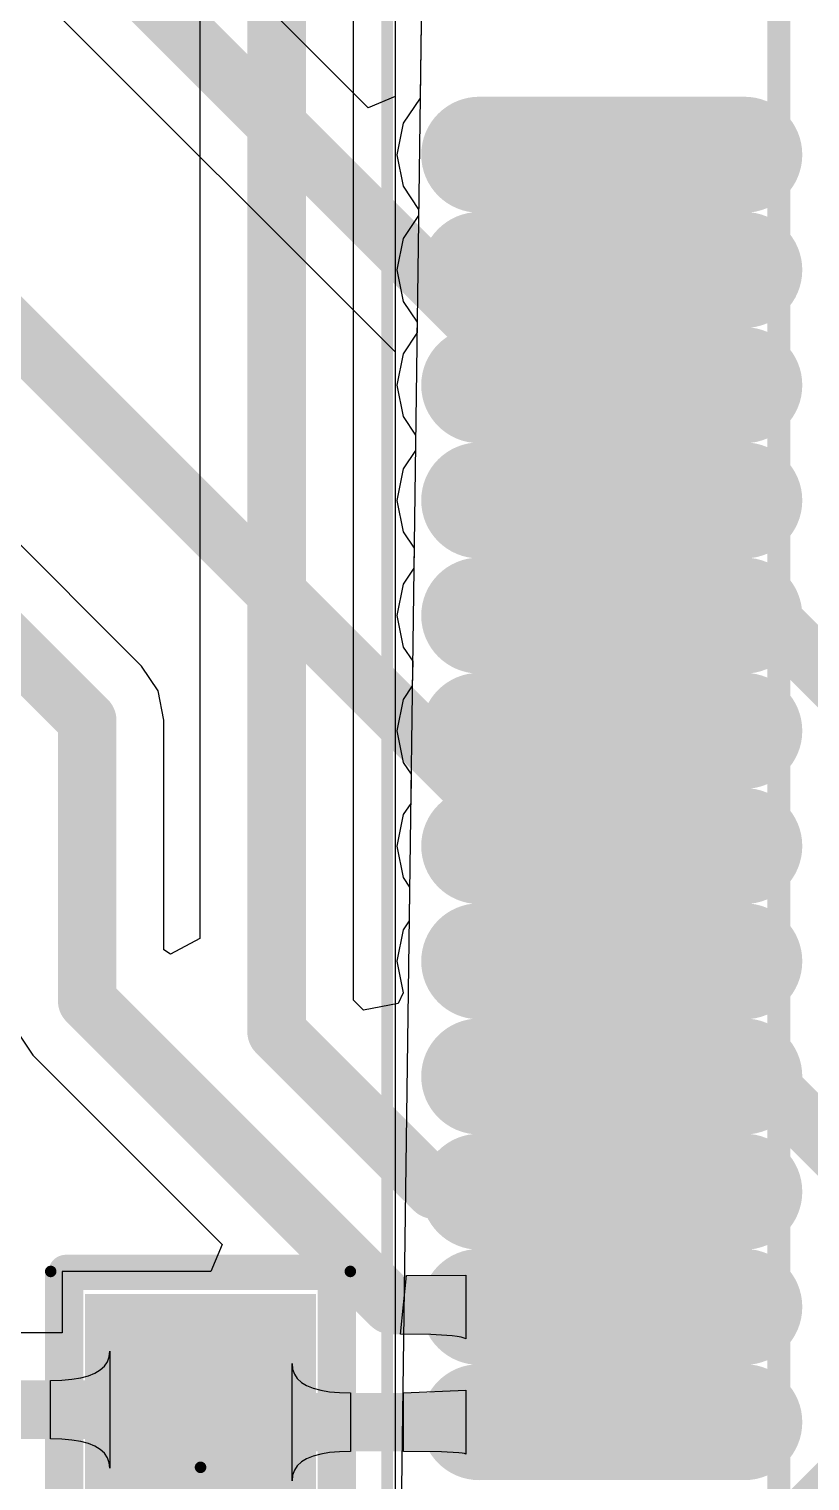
# Model space of a CAD drawing. Header units: inches. Extents: x 1.37 to 4.6, y 1.74 to 5.29.
# Drawn here: x 2.0974 to 2.2308, y 4.4386 to 4.6866 of the extents above; entities that cross this region are included whole.
import ezdxf

# ---------------------------------------------------------------- set-up
doc = ezdxf.new("R2010")
doc.units = ezdxf.units.IN
doc.header["$MEASUREMENT"] = 0
for name, color, linetype in [('BottomLayer', 5, 'Continuous'), ('Mechanical13', 56, 'Continuous'), ('Mechanical15', 56, 'Continuous'), ('TopLayer', 1, 'Continuous'), ('TopOverlay', 2, 'Continuous'), ('TopPaste', 8, 'Continuous'), ('TopSolder', 216, 'Continuous')]:
    doc.layers.add(name, color=color, linetype=linetype)

# ---------------------------------------------------------------- blocks, each defined once
blk = doc.blocks.new('STM32F103C8T6_27')
at = {"layer": 'TopLayer'}
h = blk.add_hatch(color=1, dxfattribs=at)
edge = h.paths.add_edge_path()
edge.add_arc((0.18898, 0.10827), 0.00591, 270, 450)
edge.add_line((0.18898, 0.11417), (0.1437, 0.11417))
edge.add_arc((0.1437, 0.10827), 0.00591, 90, 270)
edge.add_line((0.1437, 0.10236), (0.18898, 0.10236))
h = blk.add_hatch(color=1, dxfattribs=at)
edge = h.paths.add_edge_path()
edge.add_arc((0.18898, 0.08858), 0.00591, 270, 450)
edge.add_line((0.18898, 0.09449), (0.1437, 0.09449))
edge.add_arc((0.1437, 0.08858), 0.00591, 90, 270)
edge.add_line((0.1437, 0.08268), (0.18898, 0.08268))
h = blk.add_hatch(color=1, dxfattribs=at)
edge = h.paths.add_edge_path()
edge.add_arc((0.18898, 0.0689), 0.00591, 270, 450)
edge.add_line((0.18898, 0.0748), (0.1437, 0.0748))
edge.add_arc((0.1437, 0.0689), 0.00591, 90, 270)
edge.add_line((0.1437, 0.06299), (0.18898, 0.06299))
h = blk.add_hatch(color=1, dxfattribs=at)
edge = h.paths.add_edge_path()
edge.add_arc((0.18898, 0.04921), 0.00591, 270, 450)
edge.add_line((0.18898, 0.05512), (0.1437, 0.05512))
edge.add_arc((0.1437, 0.04921), 0.00591, 90, 270)
edge.add_line((0.1437, 0.04331), (0.18898, 0.04331))
h = blk.add_hatch(color=1, dxfattribs=at)
edge = h.paths.add_edge_path()
edge.add_arc((0.18898, 0.02953), 0.00591, 270, 450)
edge.add_line((0.18898, 0.03543), (0.1437, 0.03543))
edge.add_arc((0.1437, 0.02953), 0.00591, 90, 270)
edge.add_line((0.1437, 0.02362), (0.18898, 0.02362))
h = blk.add_hatch(color=1, dxfattribs=at)
edge = h.paths.add_edge_path()
edge.add_arc((0.18898, 0.00984), 0.00591, 270, 450)
edge.add_line((0.18898, 0.01575), (0.1437, 0.01575))
edge.add_arc((0.1437, 0.00984), 0.00591, 90, 270)
edge.add_line((0.1437, 0.00394), (0.18898, 0.00394))
h = blk.add_hatch(color=1, dxfattribs=at)
edge = h.paths.add_edge_path()
edge.add_arc((0.18898, -0.00984), 0.00591, 270, 450)
edge.add_line((0.18898, -0.00394), (0.1437, -0.00394))
edge.add_arc((0.1437, -0.00984), 0.00591, 90, 270)
edge.add_line((0.1437, -0.01575), (0.18898, -0.01575))
h = blk.add_hatch(color=1, dxfattribs=at)
edge = h.paths.add_edge_path()
edge.add_arc((0.18898, -0.02953), 0.00591, 270, 450)
edge.add_line((0.18898, -0.02362), (0.1437, -0.02362))
edge.add_arc((0.1437, -0.02953), 0.00591, 90, 270)
edge.add_line((0.1437, -0.03543), (0.18898, -0.03543))
h = blk.add_hatch(color=1, dxfattribs=at)
edge = h.paths.add_edge_path()
edge.add_arc((0.18898, -0.04921), 0.00591, 270, 450)
edge.add_line((0.18898, -0.04331), (0.1437, -0.04331))
edge.add_arc((0.1437, -0.04921), 0.00591, 90, 270)
edge.add_line((0.1437, -0.05512), (0.18898, -0.05512))
h = blk.add_hatch(color=1, dxfattribs=at)
edge = h.paths.add_edge_path()
edge.add_arc((0.18898, -0.0689), 0.00591, 270, 450)
edge.add_line((0.18898, -0.06299), (0.1437, -0.06299))
edge.add_arc((0.1437, -0.0689), 0.00591, 90, 270)
edge.add_line((0.1437, -0.0748), (0.18898, -0.0748))
h = blk.add_hatch(color=1, dxfattribs=at)
edge = h.paths.add_edge_path()
edge.add_arc((0.18898, -0.08858), 0.00591, 270, 450)
edge.add_line((0.18898, -0.08268), (0.1437, -0.08268))
edge.add_arc((0.1437, -0.08858), 0.00591, 90, 270)
edge.add_line((0.1437, -0.09449), (0.18898, -0.09449))
h = blk.add_hatch(color=1, dxfattribs=at)
edge = h.paths.add_edge_path()
edge.add_arc((0.18898, -0.10827), 0.00591, 270, 450)
edge.add_line((0.18898, -0.10236), (0.1437, -0.10236))
edge.add_arc((0.1437, -0.10827), 0.00591, 90, 270)
edge.add_line((0.1437, -0.11417), (0.18898, -0.11417))
at = {"layer": 'TopPaste'}
h = blk.add_hatch(color=8, dxfattribs=at)
edge = h.paths.add_edge_path()
edge.add_arc((0.18898, 0.10827), 0.00591, 270, 450)
edge.add_line((0.18898, 0.11417), (0.1437, 0.11417))
edge.add_arc((0.1437, 0.10827), 0.00591, 90, 270)
edge.add_line((0.1437, 0.10236), (0.18898, 0.10236))
h = blk.add_hatch(color=8, dxfattribs=at)
edge = h.paths.add_edge_path()
edge.add_arc((0.18898, 0.08858), 0.00591, 270, 450)
edge.add_line((0.18898, 0.09449), (0.1437, 0.09449))
edge.add_arc((0.1437, 0.08858), 0.00591, 90, 270)
edge.add_line((0.1437, 0.08268), (0.18898, 0.08268))
h = blk.add_hatch(color=8, dxfattribs=at)
edge = h.paths.add_edge_path()
edge.add_arc((0.18898, 0.0689), 0.00591, 270, 450)
edge.add_line((0.18898, 0.0748), (0.1437, 0.0748))
edge.add_arc((0.1437, 0.0689), 0.00591, 90, 270)
edge.add_line((0.1437, 0.06299), (0.18898, 0.06299))
h = blk.add_hatch(color=8, dxfattribs=at)
edge = h.paths.add_edge_path()
edge.add_arc((0.18898, 0.04921), 0.00591, 270, 450)
edge.add_line((0.18898, 0.05512), (0.1437, 0.05512))
edge.add_arc((0.1437, 0.04921), 0.00591, 90, 270)
edge.add_line((0.1437, 0.04331), (0.18898, 0.04331))
h = blk.add_hatch(color=8, dxfattribs=at)
edge = h.paths.add_edge_path()
edge.add_arc((0.18898, 0.02953), 0.00591, 270, 450)
edge.add_line((0.18898, 0.03543), (0.1437, 0.03543))
edge.add_arc((0.1437, 0.02953), 0.00591, 90, 270)
edge.add_line((0.1437, 0.02362), (0.18898, 0.02362))
h = blk.add_hatch(color=8, dxfattribs=at)
edge = h.paths.add_edge_path()
edge.add_arc((0.18898, 0.00984), 0.00591, 270, 450)
edge.add_line((0.18898, 0.01575), (0.1437, 0.01575))
edge.add_arc((0.1437, 0.00984), 0.00591, 90, 270)
edge.add_line((0.1437, 0.00394), (0.18898, 0.00394))
h = blk.add_hatch(color=8, dxfattribs=at)
edge = h.paths.add_edge_path()
edge.add_arc((0.18898, -0.00984), 0.00591, 270, 450)
edge.add_line((0.18898, -0.00394), (0.1437, -0.00394))
edge.add_arc((0.1437, -0.00984), 0.00591, 90, 270)
edge.add_line((0.1437, -0.01575), (0.18898, -0.01575))
h = blk.add_hatch(color=8, dxfattribs=at)
edge = h.paths.add_edge_path()
edge.add_arc((0.18898, -0.02953), 0.00591, 270, 450)
edge.add_line((0.18898, -0.02362), (0.1437, -0.02362))
edge.add_arc((0.1437, -0.02953), 0.00591, 90, 270)
edge.add_line((0.1437, -0.03543), (0.18898, -0.03543))
h = blk.add_hatch(color=8, dxfattribs=at)
edge = h.paths.add_edge_path()
edge.add_arc((0.18898, -0.04921), 0.00591, 270, 450)
edge.add_line((0.18898, -0.04331), (0.1437, -0.04331))
edge.add_arc((0.1437, -0.04921), 0.00591, 90, 270)
edge.add_line((0.1437, -0.05512), (0.18898, -0.05512))
h = blk.add_hatch(color=8, dxfattribs=at)
edge = h.paths.add_edge_path()
edge.add_arc((0.18898, -0.0689), 0.00591, 270, 450)
edge.add_line((0.18898, -0.06299), (0.1437, -0.06299))
edge.add_arc((0.1437, -0.0689), 0.00591, 90, 270)
edge.add_line((0.1437, -0.0748), (0.18898, -0.0748))
h = blk.add_hatch(color=8, dxfattribs=at)
edge = h.paths.add_edge_path()
edge.add_arc((0.18898, -0.08858), 0.00591, 270, 450)
edge.add_line((0.18898, -0.08268), (0.1437, -0.08268))
edge.add_arc((0.1437, -0.08858), 0.00591, 90, 270)
edge.add_line((0.1437, -0.09449), (0.18898, -0.09449))
h = blk.add_hatch(color=8, dxfattribs=at)
edge = h.paths.add_edge_path()
edge.add_arc((0.18898, -0.10827), 0.00591, 270, 450)
edge.add_line((0.18898, -0.10236), (0.1437, -0.10236))
edge.add_arc((0.1437, -0.10827), 0.00591, 90, 270)
edge.add_line((0.1437, -0.11417), (0.18898, -0.11417))
at = {"layer": 'TopSolder'}
h = blk.add_hatch(color=216, dxfattribs=at)
edge = h.paths.add_edge_path()
edge.add_arc((0.18898, 0.10827), 0.00991, 270, 450)
edge.add_line((0.18898, 0.11817), (0.1437, 0.11817))
edge.add_arc((0.1437, 0.10827), 0.00991, 90, 270)
edge.add_line((0.1437, 0.09836), (0.18898, 0.09836))
h = blk.add_hatch(color=216, dxfattribs=at)
edge = h.paths.add_edge_path()
edge.add_arc((0.18898, 0.08858), 0.00991, 270, 450)
edge.add_line((0.18898, 0.09849), (0.1437, 0.09849))
edge.add_arc((0.1437, 0.08858), 0.00991, 90, 270)
edge.add_line((0.1437, 0.07868), (0.18898, 0.07868))
h = blk.add_hatch(color=216, dxfattribs=at)
edge = h.paths.add_edge_path()
edge.add_arc((0.18898, 0.0689), 0.00991, 270, 450)
edge.add_line((0.18898, 0.0788), (0.1437, 0.0788))
edge.add_arc((0.1437, 0.0689), 0.00991, 90, 270)
edge.add_line((0.1437, 0.05899), (0.18898, 0.05899))
h = blk.add_hatch(color=216, dxfattribs=at)
edge = h.paths.add_edge_path()
edge.add_arc((0.18898, 0.04921), 0.00991, 270, 450)
edge.add_line((0.18898, 0.05912), (0.1437, 0.05912))
edge.add_arc((0.1437, 0.04921), 0.00991, 90, 270)
edge.add_line((0.1437, 0.03931), (0.18898, 0.03931))
h = blk.add_hatch(color=216, dxfattribs=at)
edge = h.paths.add_edge_path()
edge.add_arc((0.18898, 0.02953), 0.00991, 270, 450)
edge.add_line((0.18898, 0.03943), (0.1437, 0.03943))
edge.add_arc((0.1437, 0.02953), 0.00991, 90, 270)
edge.add_line((0.1437, 0.01962), (0.18898, 0.01962))
h = blk.add_hatch(color=216, dxfattribs=at)
edge = h.paths.add_edge_path()
edge.add_arc((0.18898, 0.00984), 0.00991, 270, 450)
edge.add_line((0.18898, 0.01975), (0.1437, 0.01975))
edge.add_arc((0.1437, 0.00984), 0.00991, 90, 270)
edge.add_line((0.1437, -0.00006), (0.18898, -0.00006))
h = blk.add_hatch(color=216, dxfattribs=at)
edge = h.paths.add_edge_path()
edge.add_arc((0.18898, -0.00984), 0.00991, 270, 450)
edge.add_line((0.18898, 0.00006), (0.1437, 0.00006))
edge.add_arc((0.1437, -0.00984), 0.00991, 90, 270)
edge.add_line((0.1437, -0.01975), (0.18898, -0.01975))
h = blk.add_hatch(color=216, dxfattribs=at)
edge = h.paths.add_edge_path()
edge.add_arc((0.18898, -0.02953), 0.00991, 270, 450)
edge.add_line((0.18898, -0.01962), (0.1437, -0.01962))
edge.add_arc((0.1437, -0.02953), 0.00991, 90, 270)
edge.add_line((0.1437, -0.03943), (0.18898, -0.03943))
h = blk.add_hatch(color=216, dxfattribs=at)
edge = h.paths.add_edge_path()
edge.add_arc((0.18898, -0.04921), 0.00991, 270, 450)
edge.add_line((0.18898, -0.03931), (0.1437, -0.03931))
edge.add_arc((0.1437, -0.04921), 0.00991, 90, 270)
edge.add_line((0.1437, -0.05912), (0.18898, -0.05912))
h = blk.add_hatch(color=216, dxfattribs=at)
edge = h.paths.add_edge_path()
edge.add_arc((0.18898, -0.0689), 0.00991, 270, 450)
edge.add_line((0.18898, -0.05899), (0.1437, -0.05899))
edge.add_arc((0.1437, -0.0689), 0.00991, 90, 270)
edge.add_line((0.1437, -0.0788), (0.18898, -0.0788))
h = blk.add_hatch(color=216, dxfattribs=at)
edge = h.paths.add_edge_path()
edge.add_arc((0.18898, -0.08858), 0.00991, 270, 450)
edge.add_line((0.18898, -0.07868), (0.1437, -0.07868))
edge.add_arc((0.1437, -0.08858), 0.00991, 90, 270)
edge.add_line((0.1437, -0.09849), (0.18898, -0.09849))
h = blk.add_hatch(color=216, dxfattribs=at)
edge = h.paths.add_edge_path()
edge.add_arc((0.18898, -0.10827), 0.00991, 270, 450)
edge.add_line((0.18898, -0.09836), (0.1437, -0.09836))
edge.add_arc((0.1437, -0.10827), 0.00991, 90, 270)
edge.add_line((0.1437, -0.11817), (0.18898, -0.11817))
at = {"layer": 'Mechanical13', "const_width": 0.00394}
blk.add_lwpolyline([(0.1378, 0.1378), (0.1378, -0.1378)], dxfattribs=at)
at = {"layer": 'Mechanical15', "const_width": 0.00197}
blk.add_lwpolyline([(0.20472, 0.20472), (0.20472, -0.20472)], dxfattribs=at)
blk = doc.blocks.new('CAP_0603_177')
at = {"layer": 'TopLayer'}
for points in [[(-0.04728, 0.01875), (-0.01578, 0.01875), (-0.01578, -0.01275), (-0.04728, -0.01275)], [(0.01178, 0.01875), (0.04328, 0.01875), (0.04328, -0.01275), (0.01178, -0.01275)]]:
    blk.add_hatch(color=1, dxfattribs=at).paths.add_polyline_path(points)
at = {"layer": 'TopPaste'}
for points in [[(-0.04728, 0.01875), (-0.01578, 0.01875), (-0.01578, -0.01275), (-0.04728, -0.01275)], [(0.01178, 0.01875), (0.04328, 0.01875), (0.04328, -0.01275), (0.01178, -0.01275)]]:
    blk.add_hatch(color=8, dxfattribs=at).paths.add_polyline_path(points)
at = {"layer": 'TopSolder'}
for points in [[(-0.05128, 0.02275), (-0.01178, 0.02275), (-0.01178, -0.01675), (-0.05128, -0.01675)], [(0.00778, 0.02275), (0.04728, 0.02275), (0.04728, -0.01675), (0.00778, -0.01675)]]:
    blk.add_hatch(color=216, dxfattribs=at).paths.add_polyline_path(points)
at = {"layer": 'Mechanical13', "const_width": 0.00394}
for points in [[(-0.0335, 0.01875), (0.0295, 0.01875)], [(-0.0335, 0.01875), (-0.0335, -0.01275)], [(0.0295, 0.01875), (0.0295, -0.01275)], [(-0.0335, -0.01275), (0.0295, -0.01275)]]:
    blk.add_lwpolyline(points, dxfattribs=at)
at = {"layer": 'Mechanical13', "const_width": 0.00197}
for points in [[(-0.03448, 0.01875, 1), (-0.03251, 0.01875, 1)], [(-0.03448, 0.01875, 1), (-0.03251, 0.01875, 1)], [(0.02851, 0.01875, 1), (0.03048, 0.01875, 1)], [(0.02851, 0.01875, 1), (0.03048, 0.01875, 1)], [(-0.03448, -0.01275, 1), (-0.03251, -0.01275, 1)], [(-0.03448, -0.01275, 1), (-0.03251, -0.01275, 1)], [(0.02851, -0.01275, 1), (0.03048, -0.01275, 1)], [(0.02851, -0.01275, 1), (0.03048, -0.01275, 1)]]:
    blk.add_lwpolyline(points, format="xyb", close=True, dxfattribs=at)
at = {"layer": 'Mechanical15', "const_width": 0.00197}
for points in [[(-0.05515, 0.02859), (0.05115, 0.02859)], [(-0.05515, 0.02859), (-0.05515, -0.02259)], [(0.05115, 0.02859), (0.05115, -0.02259)], [(-0.002, 0.02269), (-0.002, -0.01668)], [(-0.02168, 0.003), (0.01768, 0.003)], [(-0.05515, -0.02259), (0.05115, -0.02259)]]:
    blk.add_lwpolyline(points, dxfattribs=at)
at = {"layer": 'Mechanical15', "const_width": 0.000984}
for points in [[(-0.05564, 0.02859, 1), (-0.05466, 0.02859, 1)], [(-0.05564, 0.02859, 1), (-0.05466, 0.02859, 1)], [(0.05066, 0.02859, 1), (0.05164, 0.02859, 1)], [(0.05066, 0.02859, 1), (0.05164, 0.02859, 1)], [(-0.00249, 0.02269, 1), (-0.00151, 0.02269, 1)], [(-0.02218, 0.003, 1), (-0.02119, 0.003, 1)], [(0.01719, 0.003, 1), (0.01818, 0.003, 1)], [(-0.00249, -0.01668, 1), (-0.00151, -0.01668, 1)], [(-0.05564, -0.02259, 1), (-0.05466, -0.02259, 1)], [(-0.05564, -0.02259, 1), (-0.05466, -0.02259, 1)], [(0.05066, -0.02259, 1), (0.05164, -0.02259, 1)], [(0.05066, -0.02259, 1), (0.05164, -0.02259, 1)]]:
    blk.add_lwpolyline(points, format="xyb", close=True, dxfattribs=at)
at = {"layer": 'TopOverlay', "const_width": 0.006}
for points in [[(-0.05492, 0.026), (-0.048, 0.026)], [(-0.05492, 0.026), (-0.05492, -0.02)], [(-0.048, 0.026), (0.051, 0.026)], [(0.051, 0.026), (0.051, -0.02)], [(-0.05492, -0.02), (0.051, -0.02)]]:
    blk.add_lwpolyline(points, dxfattribs=at)
at = {"layer": 'TopOverlay', "const_width": 0.003}
for points in [[(-0.05642, 0.026, 1), (-0.05342, 0.026, 1)], [(-0.05642, 0.026, 1), (-0.05342, 0.026, 1)], [(-0.0495, 0.026, 1), (-0.0465, 0.026, 1)], [(-0.0495, 0.026, 1), (-0.0465, 0.026, 1)], [(0.0495, 0.026, 1), (0.0525, 0.026, 1)], [(0.0495, 0.026, 1), (0.0525, 0.026, 1)], [(-0.05642, -0.02, 1), (-0.05342, -0.02, 1)], [(-0.05642, -0.02, 1), (-0.05342, -0.02, 1)], [(0.0495, -0.02, 1), (0.0525, -0.02, 1)], [(0.0495, -0.02, 1), (0.0525, -0.02, 1)]]:
    blk.add_lwpolyline(points, format="xyb", close=True, dxfattribs=at)

msp = doc.modelspace()

# ---------------------------------------------------------------- linework, layer by layer
at = {"layer": 'BottomLayer'}
for p, q in [((2.16, 4.755), (2.16, 4.355)), ((2.16, 4.755), (2.16, 4.6751)), ((2.15538, 4.67318), (2.0869, 4.74167)), ((2.07597, 4.71547), (2.16, 4.63144)), ((2.16, 4.6751), (2.15538, 4.67318)), ((2.16, 4.63144), (2.16, 4.355))]:
    msp.add_line(p, q, dxfattribs=at)
at = {"layer": 'BottomLayer', "const_width": 0.01}
for points in [[(2.07762, 4.73238), (2.31, 4.5)], [(2.0918, 4.6382), (2.28125, 4.44875)]]:
    msp.add_lwpolyline(points, dxfattribs=at)
at = {"layer": 'TopLayer'}
for p, q in [((2.16532, 4.75442), (2.16, 4.355)), ((2.16532, 4.75442), (2.16426, 4.67483)), ((2.15287, 4.52069), (2.15287, 4.7132)), ((2.12662, 4.70777), (2.12662, 4.53122)), ((2.16426, 4.67483), (2.16137, 4.67051)), ((2.16137, 4.67051), (2.1603, 4.66513)), ((2.1603, 4.66513), (2.16137, 4.65976)), ((2.16137, 4.65976), (2.164, 4.65581)), ((2.16399, 4.65475), (2.16137, 4.65082)), ((2.164, 4.65581), (2.16399, 4.65475)), ((2.16137, 4.65082), (2.1603, 4.64545)), ((2.1603, 4.64545), (2.16137, 4.64007)), ((2.16137, 4.64007), (2.16375, 4.63651)), ((2.16375, 4.63651), (2.16372, 4.63466)), ((2.16372, 4.63466), (2.16137, 4.63114)), ((2.16137, 4.63114), (2.1603, 4.62576)), ((2.1603, 4.62576), (2.16137, 4.62039)), ((2.16137, 4.62039), (2.16349, 4.61721)), ((2.16349, 4.61721), (2.16346, 4.61458)), ((2.16346, 4.61458), (2.16137, 4.61145)), ((2.11666, 4.57779), (2.08163, 4.61282)), ((2.16137, 4.61145), (2.1603, 4.60608)), ((2.1603, 4.60608), (2.16137, 4.6007)), ((2.16137, 4.6007), (2.16323, 4.59791)), ((2.16323, 4.59791), (2.16319, 4.59449)), ((2.16319, 4.59449), (2.16137, 4.59177)), ((2.16137, 4.59177), (2.1603, 4.58639)), ((2.1603, 4.58639), (2.16137, 4.58102)), ((2.16137, 4.58102), (2.16298, 4.57861)), ((2.1195, 4.57353), (2.11666, 4.57779)), ((2.16298, 4.57861), (2.16292, 4.57441)), ((2.16292, 4.57441), (2.16137, 4.57208)), ((2.1205, 4.56851), (2.1195, 4.57353)), ((2.16137, 4.57208), (2.1603, 4.56671)), ((2.1205, 4.52931), (2.1205, 4.56851)), ((2.1603, 4.56671), (2.16137, 4.56133)), ((2.16137, 4.56133), (2.16272, 4.55931)), ((2.16272, 4.55931), (2.16265, 4.55432)), ((2.16137, 4.5524), (2.1603, 4.54702)), ((2.16265, 4.55432), (2.16137, 4.5524)), ((2.1603, 4.54702), (2.16137, 4.54165)), ((2.16137, 4.54165), (2.16246, 4.54001)), ((2.16246, 4.54001), (2.16239, 4.53424)), ((2.16137, 4.53271), (2.1603, 4.52734)), ((2.16239, 4.53424), (2.16137, 4.53271)), ((2.12662, 4.53122), (2.12162, 4.52856)), ((2.12162, 4.52856), (2.1205, 4.52931)), ((2.1603, 4.52734), (2.16137, 4.52196)), ((2.15458, 4.51898), (2.15287, 4.52069)), ((2.1605, 4.52013), (2.15458, 4.51898)), ((2.16137, 4.52196), (2.1605, 4.52013)), ((2.09525, 4.51555), (2.09809, 4.51129)), ((2.09809, 4.51129), (2.13041, 4.47897)), ((2.13041, 4.47897), (2.1285, 4.47435)), ((2.1285, 4.47435), (2.10312, 4.47435)), ((2.10312, 4.47435), (2.10312, 4.46386)), ((2.1609, 4.46363), (2.16194, 4.47363)), ((2.16194, 4.47363), (2.17209, 4.47373)), ((2.17209, 4.47373), (2.17209, 4.46283)), ((2.10312, 4.46386), (2.09186, 4.46386)), ((2.16611, 4.46356), (2.1609, 4.46363)), ((2.16973, 4.46334), (2.16611, 4.46356)), ((2.17058, 4.46324), (2.16973, 4.46334)), ((2.17126, 4.46312), (2.17058, 4.46324)), ((2.17177, 4.46298), (2.17126, 4.46312)), ((2.17209, 4.46283), (2.17177, 4.46298)), ((2.11113, 4.45978), (2.11123, 4.46073)), ((2.11123, 4.46073), (2.11123, 4.44073)), ((2.10962, 4.45753), (2.11032, 4.45818)), ((2.11032, 4.45818), (2.11083, 4.45893)), ((2.11083, 4.45893), (2.11113, 4.45978)), ((2.14237, 4.4386), (2.14237, 4.4586)), ((2.14237, 4.4586), (2.14247, 4.45765)), ((2.14247, 4.45765), (2.14277, 4.4568)), ((2.10111, 4.45573), (2.10304, 4.45578)), ((2.10111, 4.44573), (2.10111, 4.45573)), ((2.10304, 4.45578), (2.10476, 4.45593)), ((2.10476, 4.45593), (2.10628, 4.45618)), ((2.10628, 4.45618), (2.10759, 4.45653)), ((2.10759, 4.45653), (2.1087, 4.45698)), ((2.1087, 4.45698), (2.10962, 4.45753)), ((2.14277, 4.4568), (2.14327, 4.45605)), ((2.14327, 4.45605), (2.14397, 4.4554)), ((2.14397, 4.4554), (2.14487, 4.45485)), ((2.14487, 4.45485), (2.14597, 4.4544)), ((2.14597, 4.4544), (2.14727, 4.45405)), ((2.14727, 4.45405), (2.14877, 4.4538)), ((2.14877, 4.4538), (2.15047, 4.45365)), ((2.15047, 4.45365), (2.15237, 4.4536)), ((2.15237, 4.4536), (2.15237, 4.4436)), ((2.16142, 4.4536), (2.17209, 4.45405)), ((2.16142, 4.4436), (2.16142, 4.4536)), ((2.17209, 4.45405), (2.17209, 4.44315)), ((2.10304, 4.44568), (2.10111, 4.44573)), ((2.10476, 4.44553), (2.10304, 4.44568)), ((2.10628, 4.44528), (2.10476, 4.44553)), ((2.10759, 4.44493), (2.10628, 4.44528)), ((2.1087, 4.44448), (2.10759, 4.44493)), ((2.10962, 4.44393), (2.1087, 4.44448)), ((2.11032, 4.44328), (2.10962, 4.44393)), ((2.11083, 4.44253), (2.11032, 4.44328)), ((2.14597, 4.4428), (2.14487, 4.44235)), ((2.14727, 4.44315), (2.14597, 4.4428)), ((2.14877, 4.4434), (2.14727, 4.44315)), ((2.15047, 4.44355), (2.14877, 4.4434)), ((2.15237, 4.4436), (2.15047, 4.44355)), ((2.16793, 4.44353), (2.16142, 4.4436)), ((2.17085, 4.44338), (2.16793, 4.44353)), ((2.17145, 4.44331), (2.17085, 4.44338)), ((2.17186, 4.44323), (2.17145, 4.44331)), ((2.17209, 4.44315), (2.17186, 4.44323)), ((2.11113, 4.44168), (2.11083, 4.44253)), ((2.11123, 4.44073), (2.11113, 4.44168)), ((2.14277, 4.4404), (2.14247, 4.43955)), ((2.14327, 4.44115), (2.14277, 4.4404)), ((2.14397, 4.4418), (2.14327, 4.44115)), ((2.14487, 4.44235), (2.14397, 4.4418)), ((2.14247, 4.43955), (2.14237, 4.4386))]:
    msp.add_line(p, q, dxfattribs=at)
at = {"layer": 'TopLayer', "const_width": 0.01}
for points in [[(2.13974, 4.51526), (2.13974, 4.7132)], [(2.03768, 4.6382), (2.10738, 4.56851)], [(2.09027, 4.29268), (2.42335, 4.62576)], [(2.10738, 4.52057), (2.10738, 4.56851)], [(2.10738, 4.52057), (2.15932, 4.46863)], [(2.13974, 4.51526), (2.16669, 4.48831)], [(2.16669, 4.48831), (2.19664, 4.48831)], [(2.19664, 4.48831), (2.19699, 4.48797)], [(2.15932, 4.46863), (2.19664, 4.46863)], [(2.19664, 4.46863), (2.19699, 4.46828)], [(2.06824, 4.45073), (2.12674, 4.45073)], [(2.12674, 4.45073), (2.12888, 4.4486)], [(2.12888, 4.4486), (2.19699, 4.4486)]]:
    msp.add_lwpolyline(points, dxfattribs=at)
at = {"layer": 'TopLayer', "const_width": 0.005}
for points in [[(2.10488, 4.56851, 1), (2.10988, 4.56851, 1)], [(2.10488, 4.56851, 1), (2.10988, 4.56851, 1)], [(2.10488, 4.52057, 1), (2.10988, 4.52057, 1)], [(2.10488, 4.52057, 1), (2.10988, 4.52057, 1)], [(2.13724, 4.51526, 1), (2.14224, 4.51526, 1)], [(2.13724, 4.51526, 1), (2.14224, 4.51526, 1)], [(2.16419, 4.48831, 1), (2.16919, 4.48831, 1)], [(2.16419, 4.48831, 1), (2.16919, 4.48831, 1)], [(2.19414, 4.48831, 1), (2.19914, 4.48831, 1)], [(2.19414, 4.48831, 1), (2.19914, 4.48831, 1)], [(2.19449, 4.48797, 1), (2.19949, 4.48797, 1)], [(2.15682, 4.46863, 1), (2.16182, 4.46863, 1)], [(2.15682, 4.46863, 1), (2.16182, 4.46863, 1)], [(2.19414, 4.46863, 1), (2.19914, 4.46863, 1)], [(2.19414, 4.46863, 1), (2.19914, 4.46863, 1)], [(2.19449, 4.46828, 1), (2.19949, 4.46828, 1)], [(2.12424, 4.45073, 1), (2.12924, 4.45073, 1)], [(2.12424, 4.45073, 1), (2.12924, 4.45073, 1)], [(2.12638, 4.4486, 1), (2.13138, 4.4486, 1)], [(2.12638, 4.4486, 1), (2.13138, 4.4486, 1)], [(2.19449, 4.4486, 1), (2.19949, 4.4486, 1)]]:
    msp.add_lwpolyline(points, format="xyb", close=True, dxfattribs=at)

# ---------------------------------------------------------------- block references
for name, p, rotation in [('STM32F103C8T6_27', (2.36333, 4.55687), 180), ('CAP_0603_177', (2.12974, 4.4232), 90)]:
    msp.add_blockref(name, p, dxfattribs=dict(rotation=rotation))

doc.saveas('drawing.dxf')
